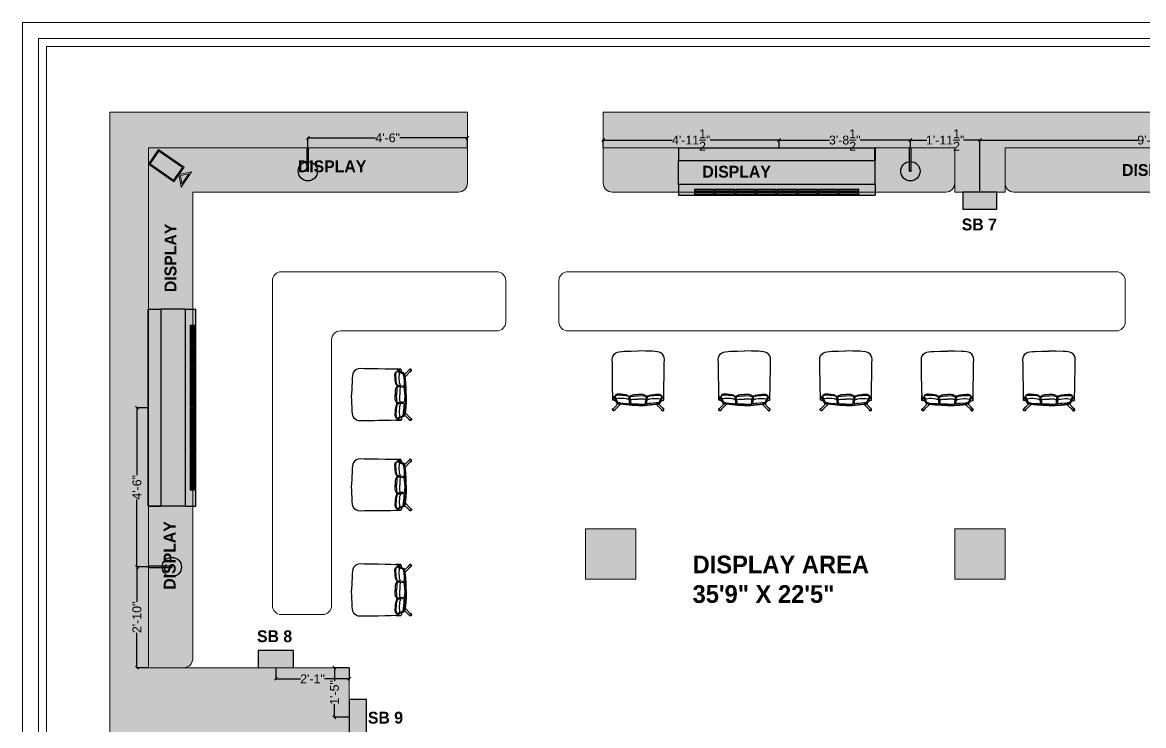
# Model space of a CAD drawing. Header units: inches. Extents: x -4677 to 18437, y -5264 to 2453.
# Drawn here: x 4429.9 to 4809.5, y 350.8 to 588.8 of the extents above; entities that cross this region are included whole.
import ezdxf

# ---------------------------------------------------------------- set-up
doc = ezdxf.new("R2010")
doc.units = ezdxf.units.IN
for name, color, linetype in [('Edges', 7, 'Continuous'), ('IEL-HATCH-002', 7, 'Continuous'), ('line_cad-block.com', 250, 'Continuous')]:
    doc.layers.add(name, color=color, linetype=linetype)
doc.layers.add('FURNI', color=140, linetype='Continuous', lineweight=18)
doc.layers.add('HATCH', color=251, linetype='Continuous', lineweight=0, transparency=0.75)
doc.styles.add('HEMI', font='stylu.ttf')
doc.styles.get("Standard").update_dxf_attribs({"font": 'arial.ttf'})
doc.dimstyles.get("Standard").update_dxf_attribs({"dimtxt": 3, "dimasz": 1, "dimexe": 0.18, "dimexo": 0.0625, "dimgap": 0.09, "dimtad": 0, "dimdec": 1, "dimzin": 0, "dimdsep": 46, "dimlunit": 4, "dimtxsty": 'Standard', "dimblk": 'OBLIQUE', "dimcen": 0.09, "dimclrd": 5, "dimclre": 5, "dimclrt": 5, "dimadec": 0, "dimazin": 0, "dimtfac": 1, "dimtdec": 1, "dimtofl": 0, "dimtmove": 0, "dimatfit": 3, "dimldrblk": 'OBLIQUE', "dimfxl": 1, "dimtolj": 1, "dimtzin": 0, "dimarcsym": 0})

# ---------------------------------------------------------------- blocks, each defined once
blk = doc.blocks.new('LEADCHAIR Executive 2014')
at = {"layer": 'line_cad-block.com', "color": 252, "true_color": 0x939598}
for points in [[(-239, 254), (-241, 256), (-243, 261), (-246, 264), (-249, 267), (-253, 268), (-257, 268), (-260, 267), (-264, 264), (-266, 261), (-267, 257), (-267, 253), (-266, 250), (-264, 246), (-260, 244), (-254, 240)], [(-186, 201), (-248, 262), (-251, 265), (-253, 265), (-256, 265), (-259, 265), (-262, 262), (-264, 260), (-265, 257), (-264, 254), (-264, 251), (-262, 249), (-241, 227), (-211, 196)], [(186, 201), (248, 262), (251, 265), (253, 265), (256, 265), (259, 265), (262, 262), (264, 260), (265, 257), (264, 254), (264, 251), (262, 249), (241, 227), (211, 196)], [(239, 254), (241, 256), (243, 261), (246, 264), (249, 267), (253, 268), (257, 268), (260, 267), (264, 264), (266, 261), (267, 257), (267, 253), (266, 250), (264, 246), (260, 244), (254, 240)], [(-256, 130), (-260, 128), (-262, 121), (-263, 116), (-265, 102), (-267, 55), (-267, -5), (-269, -78), (-270, -119), (-270, -168), (-270, -225), (-272, -265), (-270, -285), (-263, -303), (-251, -320), (-234, -334), (-217, -342), (-199, -346), (-170, -348), (-146, -350), (-73, -353), (0, -354)], [(-265, 159), (-265, 159), (-266, 159), (-266, 150), (-266, 142), (-266, 139), (-266, 104)], [(-263, 146), (-264, 146), (-264, 146), (-265, 145), (-265, 144), (-266, 131)], [(0, 214), (-64, 213), (-127, 208), (-190, 201), (-202, 199), (-211, 196), (-219, 194), (-223, 191), (-227, 184), (-247, 135), (-249, 131), (-251, 130), (-253, 131), (-255, 136), (-259, 147), (-262, 153), (-265, 159)], [(-234, 166), (-245, 164), (-252, 163), (-265, 159)], [(0, 210), (-63, 207), (-126, 203), (-190, 196), (-196, 195), (-204, 193), (-210, 192), (-216, 190), (-220, 188), (-223, 184), (-226, 176), (-245, 133), (-251, 124), (-253, 125), (-263, 146)], [(-98, 152), (-96, 152), (-93, 152), (-92, 152), (-93, 147), (-93, 143), (-94, 138), (-94, 134), (-95, 129), (-96, 124), (-96, 123), (-102, 120), (-107, 118), (-111, 116), (-128, 112), (-140, 110), (-170, 108), (-192, 107), (-204, 107), (-224, 108), (-229, 109), (-241, 113), (-244, 114), (-241, 121), (-237, 132), (-233, 142), (-232, 146), (-229, 151)], [(-96, 123), (-99, 119), (-107, 112), (-117, 105), (-131, 101), (-157, 98), (-180, 97), (-198, 95), (-214, 95), (-221, 97), (-227, 99), (-233, 101), (-237, 105), (-240, 108), (-242, 112), (-243, 113)], [(-92, 195), (-90, 194), (-89, 192), (-90, 180), (-92, 155), (-99, 151), (-106, 149), (-116, 146), (-120, 145), (-142, 142), (-168, 141), (-190, 141), (-206, 142), (-224, 145), (-230, 146), (-230, 147), (-228, 153), (-221, 173), (-219, 176), (-217, 178), (-210, 181), (-199, 184), (-193, 185), (-186, 187), (-130, 192), (-111, 193), (-92, 195)], [(-71, 153), (-76, 153), (-79, 152), (-80, 152), (-80, 149), (-81, 144), (-82, 136), (-83, 130), (-84, 124), (-67, 117), (-50, 115), (0, 113)], [(-84, 124), (-73, 110), (-68, 107), (-60, 103), (-48, 100), (-39, 99), (-34, 98), (0, 98)], [(0, 198), (-74, 197), (-74, 195), (-75, 193), (-76, 181), (-79, 156), (-78, 155), (-76, 154), (-71, 152), (-57, 148), (-44, 147), (-25, 146), (0, 146)], [(0, 214), (64, 213), (127, 208), (190, 201), (202, 199), (211, 196), (219, 194), (223, 191), (227, 184), (247, 135), (249, 131), (251, 130), (253, 131), (255, 136), (259, 147), (262, 153), (265, 159)], [(0, 210), (63, 207), (126, 203), (190, 196), (196, 195), (204, 193), (210, 192), (216, 190), (220, 188), (223, 184), (226, 176), (245, 133), (251, 124), (253, 125), (263, 146)], [(0, 198), (74, 197), (74, 195), (75, 193), (76, 181), (79, 156), (78, 155), (76, 154), (71, 152), (57, 148), (44, 147), (25, 146), (0, 146)], [(71, 153), (76, 153), (79, 152), (80, 152), (80, 149), (81, 144), (82, 136), (83, 130), (84, 124), (67, 117), (50, 115), (0, 113)], [(256, 130), (260, 128), (262, 121), (263, 116), (265, 102), (267, 55), (267, -5), (269, -78), (270, -119), (270, -168), (270, -225), (272, -265), (270, -285), (263, -303), (251, -320), (234, -334), (217, -342), (199, -346), (170, -348), (146, -350), (73, -353), (0, -354)], [(84, 124), (73, 110), (68, 107), (60, 103), (48, 100), (39, 99), (34, 98), (0, 98)], [(92, 195), (90, 194), (89, 192), (90, 180), (92, 155), (99, 151), (106, 149), (116, 146), (120, 145), (142, 142), (168, 141), (190, 141), (206, 142), (224, 145), (230, 146), (230, 147), (228, 153), (221, 173), (219, 176), (217, 178), (210, 181), (199, 184), (193, 185), (186, 187), (130, 192), (111, 193), (92, 195)], [(98, 152), (96, 152), (93, 152), (92, 152), (93, 147), (93, 143), (94, 138), (94, 134), (95, 129), (96, 124), (96, 123), (102, 120), (107, 118), (111, 116), (128, 112), (140, 110), (170, 108), (192, 107), (204, 107), (224, 108), (229, 109), (241, 113), (244, 114), (241, 121), (237, 132), (233, 142), (232, 146), (229, 151)], [(96, 123), (99, 119), (107, 112), (117, 105), (131, 101), (157, 98), (180, 97), (198, 95), (214, 95), (221, 97), (227, 99), (233, 101), (237, 105), (240, 108), (242, 112), (243, 113)], [(234, 166), (245, 164), (252, 163), (265, 159)], [(263, 146), (264, 146), (264, 146), (265, 145), (265, 144), (266, 131)], [(265, 159), (265, 159), (266, 159), (266, 150), (266, 142), (266, 139), (266, 104)], [(-102, 115), (-89, 115)], [(-89, 115), (-86, 115), (-81, 114), (-73, 111)], [(89, 115), (86, 115), (81, 114), (73, 111)], [(102, 115), (89, 115)]]:
    blk.add_lwpolyline(points, dxfattribs=at)
blk = doc.blocks.new('WR')
at = {"layer": 'IEL-HATCH-002', "true_color": 0x58ba48, "transparency": 33554687}
h = blk.add_hatch(color=85, dxfattribs=at)
h.dxf.hatch_style = 1
h.paths.add_polyline_path([(6272.58, 1161.27), (6284.59, 1161.27), (6284.59, 1167.12), (6272.58, 1167.12)])
blk.add_lwpolyline([(6272.58, 1167.11), (6272.58, 1161.27), (6284.59, 1161.29), (6284.59, 1167.13)], close=True)
blk = doc.blocks.new('DRYG')
at = {"layer": 'Edges', "color": 18, "true_color": 0x000000}
for p, q in [((8077.83, 1479.53), (8077.83, 1479.56)), ((8077.83, 1479.56), (8078.02, 1479.56)), ((8077.83, 1479.53), (8077.83, 1421.72)), ((8077.83, 1479.53), (8078.02, 1479.53)), ((8078.02, 1479.56), (8078.02, 1479.53)), ((8078.02, 1479.56), (8081.6, 1479.56)), ((8078.02, 1479.53), (8081.6, 1479.53)), ((8088.69, 1479.56), (8081.6, 1479.56)), ((8081.6, 1479.56), (8081.6, 1479.53)), ((8081.6, 1479.53), (8081.6, 1421.72)), ((8088.69, 1479.56), (8091.83, 1479.56)), ((8088.69, 1421.69), (8088.69, 1479.56)), ((8091.83, 1479.56), (8091.83, 1421.69)), ((8090.14, 1474.81), (8090.51, 1474.81)), ((8090.14, 1469.03), (8090.14, 1474.81)), ((8090.51, 1474.81), (8090.51, 1469.03)), ((8090.66, 1474.81), (8091.04, 1474.81)), ((8090.66, 1469.03), (8090.66, 1474.81)), ((8091.04, 1474.81), (8091.04, 1469.03)), ((8091.19, 1474.81), (8091.57, 1474.81)), ((8091.19, 1469.03), (8091.19, 1474.81)), ((8091.57, 1474.81), (8091.57, 1469.03)), ((8090.51, 1469.03), (8090.14, 1469.03)), ((8090.14, 1468.72), (8090.51, 1468.72)), ((8090.14, 1462.95), (8090.14, 1468.72)), ((8090.51, 1468.72), (8090.51, 1462.95)), ((8091.04, 1469.03), (8090.66, 1469.03)), ((8090.66, 1468.72), (8091.04, 1468.72)), ((8090.66, 1462.95), (8090.66, 1468.72)), ((8091.04, 1468.72), (8091.04, 1462.95)), ((8091.57, 1469.03), (8091.19, 1469.03)), ((8091.19, 1468.72), (8091.57, 1468.72)), ((8091.19, 1462.95), (8091.19, 1468.72)), ((8091.57, 1468.72), (8091.57, 1462.95)), ((8090.51, 1462.95), (8090.14, 1462.95)), ((8090.14, 1462.64), (8090.51, 1462.64)), ((8090.14, 1456.86), (8090.14, 1462.64)), ((8090.51, 1462.64), (8090.51, 1456.86)), ((8091.04, 1462.95), (8090.66, 1462.95)), ((8090.66, 1462.64), (8091.04, 1462.64)), ((8090.66, 1456.86), (8090.66, 1462.64)), ((8091.04, 1462.64), (8091.04, 1456.86)), ((8091.57, 1462.95), (8091.19, 1462.95)), ((8091.19, 1462.64), (8091.57, 1462.64)), ((8091.19, 1456.86), (8091.19, 1462.64)), ((8091.57, 1462.64), (8091.57, 1456.86)), ((8090.51, 1456.86), (8090.14, 1456.86)), ((8090.14, 1456.55), (8090.51, 1456.55)), ((8090.14, 1450.78), (8090.14, 1456.55)), ((8090.51, 1456.55), (8090.51, 1450.78)), ((8091.04, 1456.86), (8090.66, 1456.86)), ((8090.66, 1456.55), (8091.04, 1456.55)), ((8090.66, 1450.78), (8090.66, 1456.55)), ((8091.04, 1456.55), (8091.04, 1450.78)), ((8091.57, 1456.86), (8091.19, 1456.86)), ((8091.19, 1456.55), (8091.57, 1456.55)), ((8091.19, 1450.78), (8091.19, 1456.55)), ((8091.57, 1456.55), (8091.57, 1450.78)), ((8090.51, 1450.78), (8090.14, 1450.78)), ((8090.14, 1450.47), (8090.51, 1450.47)), ((8090.14, 1444.69), (8090.14, 1450.47)), ((8090.51, 1450.47), (8090.51, 1444.69)), ((8091.04, 1450.78), (8090.66, 1450.78)), ((8090.66, 1450.47), (8091.04, 1450.47)), ((8090.66, 1444.69), (8090.66, 1450.47)), ((8091.04, 1450.47), (8091.04, 1444.69)), ((8091.57, 1450.78), (8091.19, 1450.78)), ((8091.19, 1450.47), (8091.57, 1450.47)), ((8091.19, 1444.69), (8091.19, 1450.47)), ((8091.57, 1450.47), (8091.57, 1444.69)), ((8090.51, 1444.69), (8090.14, 1444.69)), ((8090.14, 1444.38), (8090.51, 1444.38)), ((8090.14, 1438.61), (8090.14, 1444.38)), ((8090.51, 1444.38), (8090.51, 1438.61)), ((8091.04, 1444.69), (8090.66, 1444.69)), ((8090.66, 1444.38), (8091.04, 1444.38)), ((8090.66, 1438.61), (8090.66, 1444.38)), ((8091.04, 1444.38), (8091.04, 1438.61)), ((8091.57, 1444.69), (8091.19, 1444.69)), ((8091.19, 1444.38), (8091.57, 1444.38)), ((8091.19, 1438.61), (8091.19, 1444.38)), ((8091.57, 1444.38), (8091.57, 1438.61)), ((8090.51, 1438.61), (8090.14, 1438.61)), ((8090.14, 1438.3), (8090.51, 1438.3)), ((8090.14, 1432.53), (8090.14, 1438.3)), ((8090.51, 1438.3), (8090.51, 1432.53)), ((8091.04, 1438.61), (8090.66, 1438.61)), ((8090.66, 1438.3), (8091.04, 1438.3)), ((8090.66, 1432.53), (8090.66, 1438.3)), ((8091.04, 1438.3), (8091.04, 1432.53)), ((8091.57, 1438.61), (8091.19, 1438.61)), ((8091.19, 1438.3), (8091.57, 1438.3)), ((8091.19, 1432.53), (8091.19, 1438.3)), ((8091.57, 1438.3), (8091.57, 1432.53)), ((8090.51, 1432.53), (8090.14, 1432.53)), ((8090.14, 1432.21), (8090.51, 1432.21)), ((8090.14, 1426.44), (8090.14, 1432.21)), ((8090.51, 1432.21), (8090.51, 1426.44)), ((8091.04, 1432.53), (8090.66, 1432.53)), ((8090.66, 1432.21), (8091.04, 1432.21)), ((8090.66, 1426.44), (8090.66, 1432.21)), ((8091.04, 1432.21), (8091.04, 1426.44)), ((8091.57, 1432.53), (8091.19, 1432.53)), ((8091.19, 1432.21), (8091.57, 1432.21)), ((8091.19, 1426.44), (8091.19, 1432.21)), ((8091.57, 1432.21), (8091.57, 1426.44)), ((8090.51, 1426.44), (8090.14, 1426.44)), ((8091.04, 1426.44), (8090.66, 1426.44)), ((8091.57, 1426.44), (8091.19, 1426.44)), ((8077.83, 1421.69), (8077.83, 1421.72)), ((8077.83, 1421.72), (8078.02, 1421.72)), ((8078.02, 1421.69), (8077.83, 1421.69)), ((8078.02, 1421.72), (8078.02, 1421.69)), ((8081.6, 1421.72), (8078.02, 1421.72)), ((8078.02, 1421.69), (8081.6, 1421.69)), ((8081.6, 1421.72), (8081.6, 1421.69)), ((8088.69, 1421.69), (8081.6, 1421.69)), ((8088.69, 1421.69), (8091.83, 1421.69))]:
    blk.add_line(p, q, dxfattribs=at)
at = {"layer": 'FURNI', "color": 18, "true_color": 0x000000}
blk.add_line((8077.83, 1421.69), (8091.83, 1421.69), dxfattribs=at)
blk = doc.blocks.new('E4RG')
at = {"layer": 'IEL-HATCH-002', "transparency": 33554687}
h = blk.add_hatch(color=256, dxfattribs=at)
h.dxf.hatch_style = 1
h.set_gradient(color1=(255, 255, 255), color2=(147, 149, 152), name='CYLINDER')
h.paths.add_polyline_path([(4585.01, 653.22), (4585, 653.22), (4554.41, 653.22), (4554.41, 649.47), (4585.01, 649.47)])
h.paths.add_polyline_path([(4585, 655.12), (4585, 655.21), (4554.42, 655.21), (4554.42, 655.12), (4554.42, 653.22), (4585, 653.22)])
h.paths.add_polyline_path([(4585.01, 649.47), (4554.41, 649.47), (4554.41, 647.81), (4585.01, 647.81)])
h.paths.add_polyline_path([(4556.92, 648.71), (4559.97, 648.71), (4559.97, 648.51), (4556.92, 648.51)], flags=16)
h.paths.add_polyline_path([(4556.92, 648.43), (4559.97, 648.43), (4559.97, 648.23), (4556.92, 648.23)], flags=16)
h.paths.add_polyline_path([(4556.92, 648.15), (4559.97, 648.15), (4559.97, 647.95), (4556.92, 647.95)], flags=16)
h.paths.add_polyline_path([(4560.14, 648.71), (4563.19, 648.71), (4563.19, 648.51), (4560.14, 648.51)], flags=16)
h.paths.add_polyline_path([(4560.14, 648.43), (4563.19, 648.43), (4563.19, 648.23), (4560.14, 648.23)], flags=16)
h.paths.add_polyline_path([(4560.14, 648.15), (4563.19, 648.15), (4563.19, 647.95), (4560.14, 647.95)], flags=16)
h.paths.add_polyline_path([(4563.36, 648.71), (4566.41, 648.71), (4566.41, 648.51), (4563.36, 648.51)], flags=16)
h.paths.add_polyline_path([(4563.36, 648.43), (4566.41, 648.43), (4566.41, 648.23), (4563.36, 648.23)], flags=16)
h.paths.add_polyline_path([(4563.36, 648.15), (4566.41, 648.15), (4566.41, 647.95), (4563.36, 647.95)], flags=16)
h.paths.add_polyline_path([(4566.57, 648.71), (4569.63, 648.71), (4569.63, 648.51), (4566.57, 648.51)], flags=16)
h.paths.add_polyline_path([(4566.57, 648.43), (4569.63, 648.43), (4569.63, 648.23), (4566.57, 648.23)], flags=16)
h.paths.add_polyline_path([(4566.57, 648.15), (4569.63, 648.15), (4569.63, 647.95), (4566.57, 647.95)], flags=16)
h.paths.add_polyline_path([(4569.79, 648.71), (4572.85, 648.71), (4572.85, 648.51), (4569.79, 648.51)], flags=16)
h.paths.add_polyline_path([(4569.79, 648.43), (4572.85, 648.43), (4572.85, 648.23), (4569.79, 648.23)], flags=16)
h.paths.add_polyline_path([(4569.79, 648.15), (4572.85, 648.15), (4572.85, 647.95), (4569.79, 647.95)], flags=16)
h.paths.add_polyline_path([(4573.01, 648.71), (4576.06, 648.71), (4576.06, 648.51), (4573.01, 648.51)], flags=16)
h.paths.add_polyline_path([(4573.01, 648.43), (4576.06, 648.43), (4576.06, 648.23), (4573.01, 648.23)], flags=16)
h.paths.add_polyline_path([(4573.01, 648.15), (4576.06, 648.15), (4576.06, 647.95), (4573.01, 647.95)], flags=16)
h.paths.add_polyline_path([(4576.23, 648.71), (4579.28, 648.71), (4579.28, 648.51), (4576.23, 648.51)], flags=16)
h.paths.add_polyline_path([(4576.23, 648.43), (4579.28, 648.43), (4579.28, 648.23), (4576.23, 648.23)], flags=16)
h.paths.add_polyline_path([(4576.23, 648.15), (4579.28, 648.15), (4579.28, 647.95), (4576.23, 647.95)], flags=16)
h.paths.add_polyline_path([(4579.45, 648.71), (4582.5, 648.71), (4582.5, 648.51), (4579.45, 648.51)], flags=16)
h.paths.add_polyline_path([(4579.45, 648.43), (4582.5, 648.43), (4582.5, 648.23), (4579.45, 648.23)], flags=16)
h.paths.add_polyline_path([(4579.45, 648.15), (4582.5, 648.15), (4582.5, 647.95), (4579.45, 647.95)], flags=16)
at = {"layer": 'FURNI', "color": 18, "true_color": 0x000000, "xscale": -0.5288462308038518, "yscale": 0.5288462308038518, "zscale": 0.5288462308038518, "rotation": 90}
blk.add_blockref('DRYG', (5336.87, 4927.15), dxfattribs=at)
blk = doc.blocks.new('rst')
at = {"layer": 'HATCH', "true_color": 0xed1f24, "transparency": 33554687}
h = blk.add_hatch(color=240, dxfattribs=at)
h.dxf.hatch_style = 1
h.paths.add_polyline_path([(9145.23, 1295.53), (9130.09, 1295.53), (9137.67, 1288.17)])
h.paths.add_polyline_path([(9142.77, 1294.53), (9137.67, 1289.56), (9132.56, 1294.53)], flags=16)
h.paths.add_polyline_path([(9145.06, 1288.17), (9130.29, 1288.17), (9130.29, 1262.62), (9145.06, 1262.62)])
h.paths.add_polyline_path([(9144.06, 1287.17), (9144.06, 1263.62), (9131.29, 1263.62), (9131.29, 1287.17)], flags=16)
at = {"layer": 'FURNI', "color": 18, "true_color": 0x000000}
for points in [[(9145.23, 1295.53), (9130.09, 1295.53), (9137.67, 1288.17)], [(9130.29, 1288.17), (9145.06, 1288.17), (9145.06, 1262.62), (9130.29, 1262.62)], [(9131.29, 1287.17), (9144.06, 1287.17), (9144.06, 1263.62), (9131.29, 1263.62)], [(9142.77, 1294.53), (9132.56, 1294.53), (9137.67, 1289.56)]]:
    blk.add_lwpolyline(points, close=True, dxfattribs=at)
blk = doc.blocks.new('HT')
at = {"layer": 'IEL-HATCH-002', "true_color": 0xf7f281, "transparency": 33554687}
h = blk.add_hatch(color=51, dxfattribs=at)
h.dxf.hatch_style = 1
h.paths.add_polyline_path([(4618.55, 566.68, 0.962396), (4625.07, 566.43), (4621.82, 566.43), (4621.82, 566.93), (4625.07, 566.93, 0.962396)])
for p, q in [((4621.82, 566.93), (4629.77, 566.93)), ((4621.82, 566.93), (4621.82, 566.43)), ((4621.82, 566.43), (4629.77, 566.43)), ((4629.77, 566.93), (4629.77, 566.43))]:
    blk.add_line(p, q)
blk.add_circle((4621.82, 566.68), 3.27)
blk = doc.blocks.new('_Oblique')
at = {"color": 0, "linetype": 'ByBlock', "lineweight": -2}
blk.add_line((-0.5, -0.5), (0.5, 0.5), dxfattribs=at)
blk = doc.blocks.new('*D120')
at = {"color": 5, "lineweight": -2, "transparency": 16777216}
for p, q in [((4730.53, 546.41), (4730.53, 549.13)), ((4730.53, 548.95), (4736.11, 548.95)), ((4754.08, 548.95), (4748.5, 548.95)), ((4754.08, 531.42), (4754.08, 549.13))]:
    blk.add_line(p, q, dxfattribs=at)
at = {"layer": 'Defpoints', "color": 0, "transparency": 16777216}
for p in [(4730.53, 548.95), (4730.53, 546.35), (4754.08, 531.35)]:
    blk.add_point(p, dxfattribs=at)
at = {"color": 5, "lineweight": -2, "transparency": 16777216, "rotation": 180}
blk.add_blockref('_Oblique', (4730.53, 548.95), dxfattribs=at)
at = {"color": 5, "lineweight": -2, "transparency": 16777216}
blk.add_blockref('_Oblique', (4754.08, 548.95), dxfattribs=at)
at = {"color": 5, "lineweight": 5, "transparency": 16777216, "insert": (4742.31, 548.95), "char_height": 3, "attachment_point": 5}
blk.add_mtext('\\A1;1\'-11{\\H1x;\\S1/2;}"', dxfattribs=at)
blk = doc.blocks.new('*D121')
at = {"color": 5, "lineweight": -2, "transparency": 16777216}
for p, q in [((4626.58, 546.42), (4626.58, 549.13)), ((4626.58, 548.95), (4649.93, 548.95)), ((4686.08, 548.95), (4662.73, 548.95)), ((4686.08, 546.42), (4686.08, 549.13))]:
    blk.add_line(p, q, dxfattribs=at)
at = {"layer": 'Defpoints', "color": 0, "transparency": 16777216}
for p in [(4626.58, 548.95), (4626.58, 546.35), (4686.08, 546.35)]:
    blk.add_point(p, dxfattribs=at)
at = {"color": 5, "lineweight": -2, "transparency": 16777216, "rotation": 180}
blk.add_blockref('_Oblique', (4626.58, 548.95), dxfattribs=at)
at = {"color": 5, "lineweight": -2, "transparency": 16777216}
blk.add_blockref('_Oblique', (4686.08, 548.95), dxfattribs=at)
at = {"color": 5, "lineweight": 5, "transparency": 16777216, "insert": (4656.33, 548.95), "char_height": 3, "attachment_point": 5}
blk.add_mtext('\\A1;4\'-11{\\H1x;\\S1/2;}"', dxfattribs=at)
blk = doc.blocks.new('*D122')
at = {"color": 5, "lineweight": -2, "transparency": 16777216}
for p, q in [((4526.58, 546.42), (4526.58, 549.87)), ((4526.58, 549.69), (4549.44, 549.69)), ((4580.58, 549.69), (4557.72, 549.69)), ((4580.58, 546.42), (4580.58, 549.87))]:
    blk.add_line(p, q, dxfattribs=at)
at = {"layer": 'Defpoints', "color": 0, "transparency": 16777216}
for p in [(4526.58, 549.69), (4526.58, 546.35), (4580.58, 546.35)]:
    blk.add_point(p, dxfattribs=at)
at = {"color": 5, "lineweight": -2, "transparency": 16777216, "rotation": 180}
blk.add_blockref('_Oblique', (4526.58, 549.69), dxfattribs=at)
at = {"color": 5, "lineweight": -2, "transparency": 16777216}
blk.add_blockref('_Oblique', (4580.58, 549.69), dxfattribs=at)
at = {"color": 5, "lineweight": 5, "transparency": 16777216, "insert": (4553.58, 549.69), "char_height": 3, "attachment_point": 5}
blk.add_mtext('\\A1;4\'-6"', dxfattribs=at)
blk = doc.blocks.new('*D123')
at = {"color": 5, "lineweight": -2, "transparency": 16777216}
for p, q in [((4472.52, 404.44), (4468.53, 404.44)), ((4468.71, 404.44), (4468.71, 392.66)), ((4468.71, 370.35), (4468.71, 382.13)), ((4472.52, 370.35), (4468.53, 370.35))]:
    blk.add_line(p, q, dxfattribs=at)
at = {"layer": 'Defpoints', "color": 0, "transparency": 16777216}
for p in [(4468.71, 404.44), (4472.58, 404.44), (4472.58, 370.35)]:
    blk.add_point(p, dxfattribs=at)
at = {"color": 5, "lineweight": -2, "transparency": 16777216}
for p, rotation in [((4468.71, 404.44), 90), ((4468.71, 370.35), 270)]:
    blk.add_blockref('_Oblique', p, dxfattribs=dict(at, rotation=rotation))
at = {"color": 5, "lineweight": 5, "transparency": 16777216, "insert": (4468.71, 387.4), "char_height": 3, "attachment_point": 5, "rotation": 90}
blk.add_mtext('\\A1;2\'-10"', dxfattribs=at)
blk = doc.blocks.new('*D124')
at = {"color": 5, "lineweight": -2, "transparency": 16777216}
for p, q in [((4472.52, 458.35), (4468.53, 458.35)), ((4468.71, 458.35), (4468.71, 435.53)), ((4468.71, 404.44), (4468.71, 427.26)), ((4472.52, 404.44), (4468.53, 404.44))]:
    blk.add_line(p, q, dxfattribs=at)
at = {"layer": 'Defpoints', "color": 0, "transparency": 16777216}
for p in [(4468.71, 458.35), (4472.58, 458.35), (4472.58, 404.44)]:
    blk.add_point(p, dxfattribs=at)
at = {"color": 5, "lineweight": -2, "transparency": 16777216}
for p, rotation in [((4468.71, 458.35), 90), ((4468.71, 404.44), 270)]:
    blk.add_blockref('_Oblique', p, dxfattribs=dict(at, rotation=rotation))
at = {"color": 5, "lineweight": 5, "transparency": 16777216, "insert": (4468.71, 431.4), "char_height": 3, "attachment_point": 5, "rotation": 90}
blk.add_mtext('\\A1;4\'-6"', dxfattribs=at)
blk = doc.blocks.new('*D125')
at = {"color": 5, "lineweight": -2, "transparency": 16777216}
for p, q in [((4515.73, 370.29), (4515.73, 366.43)), ((4540.58, 370.29), (4540.58, 366.43)), ((4515.73, 366.61), (4524.05, 366.61)), ((4540.58, 366.61), (4532.26, 366.61))]:
    blk.add_line(p, q, dxfattribs=at)
at = {"layer": 'Defpoints', "color": 0, "transparency": 16777216}
for p in [(4515.73, 370.35), (4540.58, 370.35), (4540.58, 366.61)]:
    blk.add_point(p, dxfattribs=at)
at = {"color": 5, "lineweight": -2, "transparency": 16777216, "rotation": 180}
blk.add_blockref('_Oblique', (4515.73, 366.61), dxfattribs=at)
at = {"color": 5, "lineweight": -2, "transparency": 16777216}
blk.add_blockref('_Oblique', (4540.58, 366.61), dxfattribs=at)
at = {"color": 5, "lineweight": 5, "transparency": 16777216, "insert": (4528.15, 366.61), "char_height": 3, "attachment_point": 5}
blk.add_mtext('\\A1;2\'-1"', dxfattribs=at)
blk = doc.blocks.new('*D126')
at = {"color": 5, "lineweight": -2, "transparency": 16777216}
for p, q in [((4540.52, 370.35), (4535.4, 370.35)), ((4535.58, 370.35), (4535.58, 365.91)), ((4535.58, 353.59), (4535.58, 358.03)), ((4540.52, 353.59), (4535.4, 353.59))]:
    blk.add_line(p, q, dxfattribs=at)
at = {"layer": 'Defpoints', "color": 0, "transparency": 16777216}
for p in [(4535.58, 370.35), (4540.58, 370.35), (4540.58, 353.59)]:
    blk.add_point(p, dxfattribs=at)
at = {"color": 5, "lineweight": -2, "transparency": 16777216}
for p, rotation in [((4535.58, 370.35), 90), ((4535.58, 353.59), 270)]:
    blk.add_blockref('_Oblique', p, dxfattribs=dict(at, rotation=rotation))
at = {"color": 5, "lineweight": 5, "transparency": 16777216, "insert": (4535.58, 361.97), "char_height": 3, "attachment_point": 5, "rotation": 90}
blk.add_mtext('\\A1;1\'-5"', dxfattribs=at)
blk = doc.blocks.new('*D187')
at = {"color": 5, "lineweight": -2, "transparency": 16777216}
for p, q in [((4686.08, 546.42), (4686.08, 549.13)), ((4686.08, 548.95), (4703.14, 548.95)), ((4730.53, 548.95), (4713.48, 548.95)), ((4730.53, 546.41), (4730.53, 549.13))]:
    blk.add_line(p, q, dxfattribs=at)
at = {"layer": 'Defpoints', "color": 0, "transparency": 16777216}
for p in [(4730.53, 548.95), (4686.08, 546.35), (4730.53, 546.35)]:
    blk.add_point(p, dxfattribs=at)
at = {"color": 5, "lineweight": -2, "transparency": 16777216, "rotation": 180}
blk.add_blockref('_Oblique', (4686.08, 548.95), dxfattribs=at)
at = {"color": 5, "lineweight": -2, "transparency": 16777216}
blk.add_blockref('_Oblique', (4730.53, 548.95), dxfattribs=at)
at = {"color": 5, "lineweight": 5, "transparency": 16777216, "insert": (4708.31, 548.95), "char_height": 3, "attachment_point": 5}
blk.add_mtext('\\A1;3\'-8{\\H1x;\\S1/2;}"', dxfattribs=at)
blk = doc.blocks.new('*D188')
at = {"color": 5, "lineweight": -2, "transparency": 16777216}
for p, q in [((4754.08, 531.42), (4754.08, 549.13)), ((4754.08, 548.95), (4807.5, 548.95)), ((4873.6, 548.95), (4820.18, 548.95)), ((4873.6, 548.89), (4873.6, 548.77))]:
    blk.add_line(p, q, dxfattribs=at)
at = {"layer": 'Defpoints', "color": 0, "transparency": 16777216}
for p in [(4873.6, 548.95), (4873.6, 548.95), (4754.08, 531.35)]:
    blk.add_point(p, dxfattribs=at)
at = {"color": 5, "lineweight": -2, "transparency": 16777216, "rotation": 180}
blk.add_blockref('_Oblique', (4754.08, 548.95), dxfattribs=at)
at = {"color": 5, "lineweight": -2, "transparency": 16777216}
blk.add_blockref('_Oblique', (4873.6, 548.95), dxfattribs=at)
at = {"color": 5, "lineweight": 5, "transparency": 16777216, "insert": (4813.84, 548.95), "char_height": 3, "attachment_point": 5}
blk.add_mtext('\\A1;9\'-11{\\H1x;\\S1/2;}"', dxfattribs=at)
blk = doc.blocks.new('WGGG')
at = {"layer": 'IEL-HATCH-002', "transparency": 33554687}
h = blk.add_hatch(color=5, dxfattribs=at)
h.dxf.hatch_style = 1
h.paths.add_polyline_path([(4623.51, 516.19), (4635.02, 516.19), (4635.02, 522.02), (4623.51, 522.02)])
blk.add_lwpolyline([(4623.51, 522.02), (4623.51, 516.19), (4635.02, 516.19), (4635.02, 522.02)], close=True)

msp = doc.modelspace()

# ---------------------------------------------------------------- hatches: boundary and pattern name
at = {"layer": 'IEL-HATCH-002', "lineweight": 5, "true_color": 0x939598, "transparency": 33554687}
h = msp.add_hatch(color=252, dxfattribs=at)
h.dxf.hatch_style = 1
h.paths.add_polyline_path([(4635.58, 192.35), (4635.58, 210.35), (4620.58, 210.35), (4620.58, 76.35), (4608.58, 76.35), (4471.58, 76.35), (4471.58, 261.35), (4483.58, 261.35), (4538.58, 261.35), (4538.58, 278.35), (4472.58, 278.35), (4472.58, 348.35), (4529.58, 348.35), (4540.58, 348.35), (4540.58, 370.35), (4472.58, 370.35), (4472.58, 546.35), (4580.58, 546.35), (4580.58, 558.35), (4459.58, 558.35), (4459.58, 64.35), (4635.58, 64.35), (4635.58, 67.35)])
h.paths.add_polyline_path([(5053.58, 558.35), (4626.58, 558.35), (4626.58, 546.35), (4745.58, 546.35), (4745.58, 534.35), (4745.58, 531.35), (4762.58, 531.35), (4762.58, 546.35), (5041.58, 546.35), (5041.58, 426.35), (5029.58, 426.35), (5005.58, 426.35), (5005.58, 409.35), (5039.58, 409.35), (5039.58, 291.35), (4920.58, 291.35), (4920.58, 409.35), (4955.58, 409.35), (4955.58, 426.35), (4901.58, 426.35), (4901.58, 287.35), (4894.58, 287.35), (4894.58, 268.35), (5064.58, 268.35), (5064.58, 85.35), (4911.58, 85.35), (4911.58, 97.35), (4911.58, 100.35), (4894.58, 100.35), (4894.58, 85.35), (4870.58, 85.35), (4812.58, 85.35), (4812.58, 66.35), (5076.58, 66.35), (5076.58, 280.35), (5053.58, 280.35)])
h.paths.add_polyline_path([(4786.58, 277.35), (4762.58, 277.35), (4762.58, 292.35), (4745.58, 292.35), (4745.58, 277.35), (4711.58, 277.35), (4595.58, 277.35), (4595.58, 260.35), (4620.58, 260.35), (4620.58, 255.35), (4635.58, 255.35), (4635.58, 260.35), (4711.58, 260.35), (4786.58, 260.35)])
h.paths.add_polyline_path([(4726.58, 195.35), (4635.58, 195.35), (4635.58, 192.35), (4726.58, 192.35)], flags=17)
h.paths.add_polyline_path([(4726.58, 260.35), (4723.58, 260.35), (4723.58, 195.35), (4726.58, 195.35)], flags=17)
at = {"layer": 'IEL-HATCH-002', "lineweight": 5, "true_color": 0xc6a88b, "transparency": 33554687}
h = msp.add_hatch(color=43, dxfattribs=at)
h.dxf.hatch_style = 1
h.paths.add_polyline_path([(5064.58, 268.35), (4894.58, 268.35), (4894.58, 256.35, 0.414214), (4897.58, 253.35), (5049.58, 253.35), (5049.58, 100.35), (4914.58, 100.35, 0.414214), (4911.58, 97.35), (4911.58, 85.35), (5064.58, 85.35)])
h.paths.add_polyline_path([(4697.58, 189.35, 0.414214), (4694.58, 192.35), (4682.58, 192.35), (4682.58, 176.35), (4682.58, 85.35), (4694.58, 85.35, 0.414214), (4697.58, 88.35)])
h.paths.add_polyline_path([(4901.58, 426.35), (4889.58, 426.35, 0.414214), (4886.58, 423.35), (4886.58, 290.35, 0.414214), (4889.58, 287.35), (4901.58, 287.35)])
h.paths.add_polyline_path([(5041.58, 546.35), (4762.58, 546.35), (4762.58, 534.35, 0.414214), (4765.58, 531.35), (5026.58, 531.35), (5026.58, 429.35, 0.414214), (5029.58, 426.35), (5041.58, 426.35)])
h.paths.add_polyline_path([(4745.58, 546.35), (4626.58, 546.35), (4626.58, 534.35, 0.414214), (4629.58, 531.35), (4742.58, 531.35, 0.414214), (4745.58, 534.35)])
h.paths.add_polyline_path([(4580.58, 546.35), (4472.58, 546.35), (4472.58, 531.35), (4472.58, 370.35), (4484.58, 370.35, 0.414214), (4487.58, 373.35), (4487.58, 531.35), (4577.58, 531.35, 0.414214), (4580.58, 534.35)])
h.paths.add_polyline_path([(4486.58, 258.35, 0.414214), (4483.58, 261.35), (4471.58, 261.35), (4471.58, 76.35), (4483.58, 76.35, 0.414214), (4486.58, 79.35)])
h.paths.add_polyline_path([(4620.58, 210.35), (4608.58, 210.35, 0.414214), (4605.58, 207.35), (4605.58, 79.35, 0.414214), (4608.58, 76.35), (4620.58, 76.35)])
h.paths.add_polyline_path([(4745.58, 292.35), (4598.58, 292.35, 0.414214), (4595.58, 289.35), (4595.58, 277.35), (4711.58, 277.35), (4745.58, 277.35)])
h.paths.add_polyline_path([(4786.58, 289.35, 0.414214), (4783.58, 292.35), (4762.58, 292.35), (4762.58, 277.35), (4786.58, 277.35)])
at = {"layer": 'IEL-HATCH-002', "lineweight": 5, "true_color": 0x636466, "transparency": 33554687}
h = msp.add_hatch(color=251, dxfattribs=at)
h.dxf.hatch_style = 1
h.paths.add_polyline_path([(4637.58, 417.35), (4620.58, 417.35), (4620.58, 400.35), (4637.58, 400.35)])
h.paths.add_polyline_path([(4762.58, 417.35), (4745.58, 417.35), (4745.58, 400.35), (4762.58, 400.35)])

# ---------------------------------------------------------------- linework, layer by layer
at = {"lineweight": 5}
for p, q in [((4580.58, 558.35), (4459.58, 558.35)), ((4459.58, 558.35), (4459.58, 64.35)), ((4580.58, 558.35), (4580.58, 546.35)), ((5053.58, 558.35), (4626.58, 558.35)), ((4626.58, 558.35), (4626.58, 546.35)), ((4580.58, 546.35), (4472.58, 546.35)), ((4472.58, 546.35), (4472.58, 370.35)), ((4472.58, 546.35), (4472.58, 531.35)), ((4580.58, 546.35), (4580.58, 534.35)), ((4745.58, 546.35), (4626.58, 546.35)), ((4626.58, 546.35), (4626.58, 534.35)), ((4745.58, 531.35), (4745.58, 546.35)), ((4745.58, 546.35), (4745.58, 534.35)), ((5041.58, 546.35), (4762.58, 546.35)), ((4762.58, 546.35), (4762.58, 531.35)), ((4762.58, 546.35), (4762.58, 534.35)), ((4577.58, 531.35), (4487.58, 531.35)), ((4487.58, 531.35), (4487.58, 373.35)), ((4742.58, 531.35), (4629.58, 531.35)), ((4762.58, 531.35), (4745.58, 531.35)), ((4762.58, 531.35), (4745.58, 531.35)), ((5026.58, 531.35), (4765.58, 531.35)), ((4637.58, 417.35), (4620.58, 417.35)), ((4620.58, 417.35), (4620.58, 400.35)), ((4637.58, 400.35), (4637.58, 417.35)), ((4620.58, 400.35), (4637.58, 400.35)), ((4472.58, 370.35), (4540.58, 370.35)), ((4472.58, 370.35), (4484.58, 370.35)), ((4540.58, 370.35), (4540.58, 348.35))]:
    msp.add_line(p, q, dxfattribs=at)
for points in [[(4534.58, 391.35), (4534.58, 481.35, -0.414214), (4537.58, 484.35), (4590.55, 484.35, 0.414214), (4593.55, 487.35), (4593.55, 501.35, 0.414214), (4590.55, 504.35), (4517.58, 504.35, 0.414214), (4514.58, 501.35), (4514.58, 391.35, 0.414214), (4517.58, 388.35), (4531.58, 388.35, 0.414214)], [(4614.55, 484.35), (4800.27, 484.35, 0.414214), (4803.27, 487.35), (4803.27, 501.35, 0.414214), (4800.27, 504.35), (4614.55, 504.35, 0.414214), (4611.55, 501.35), (4611.55, 487.35, 0.414214)]]:
    msp.add_lwpolyline(points, format="xyb", close=True, dxfattribs=at)
msp.add_lwpolyline([(4745.58, 400.35), (4745.58, 417.35), (4762.58, 417.35), (4762.58, 400.35)], close=True, dxfattribs=at)
for centre, start, end in [((4577.58, 534.35), 270, 0), ((4629.58, 534.35), 180, 270), ((4742.58, 534.35), 270, 0), ((4765.58, 534.35), 180, 270), ((4484.58, 373.35), 270, 0)]:
    msp.add_arc(centre, 3, start, end, dxfattribs=at)
at = {"layer": 'FURNI', "color": 18, "lineweight": 5, "true_color": 0x000000}
for points in [[(4429.95, -67.12), (4429.95, 588.77), (5347.8, 588.77), (5347.8, -67.12)], [(4435.41, -61.66), (4435.41, 583.31), (5342.34, 583.31), (5342.34, -61.66)], [(4438.14, -58.93), (4438.14, 580.57), (5339.61, 580.57), (5339.61, -58.93)]]:
    msp.add_lwpolyline(points, close=True, dxfattribs=at)

# ---------------------------------------------------------------- block references
at = {"lineweight": 5}
for name, p, rotation in [('HT', (5093.25, -4083.42), 90), ('HT', (5297.21, -4083.42), 90), ('WGGG', (9383.35, 1047.54), 180), ('HT', (9102.35, 971.11), 180), ('WR', (10794.32, 1537.47), 180), ('WR', (5707.7, -5925), 90)]:
    msp.add_blockref(name, p, dxfattribs=dict(at, rotation=rotation))
at = {"lineweight": 5, "xscale": 2.176228681572631, "yscale": 2.176228681572631, "zscale": 2.176228681572631}
msp.add_blockref('E4RG', (-5259.45, -879.55), dxfattribs=at)
at = {"lineweight": 5, "xscale": 2.176228681572631, "yscale": 2.176228681572631, "zscale": 2.176228681572631, "rotation": 90}
msp.add_blockref('E4RG', (5898.48, -9486.38), dxfattribs=at)
at = {"color": 18, "lineweight": 5, "true_color": 0x000000, "xscale": -0.03255662233685245, "yscale": 0.03255662233685245, "zscale": 0.03255662233685245}
for p, rotation in [((4638.43, 466.05), 179.9645304322863), ((4674.35, 466.05), 179.9645304322863), ((4708.72, 466.05), 179.9645304322863), ((4743.11, 466.01), 179.9645304322863), ((4777.48, 466.01), 179.9645304322863), ((4552.92, 462.73), 269.9645304322862), ((4552.92, 432.18), 269.9645304322862), ((4552.92, 396.59), 269.9645304322862)]:
    msp.add_blockref('LEADCHAIR Executive 2014', p, dxfattribs=dict(at, rotation=rotation))
at = {"layer": 'FURNI', "color": 18, "lineweight": 5, "true_color": 0x000000, "xscale": 0.4104251043825757, "yscale": 0.4104251043825757, "zscale": 0.4104251043825757, "rotation": 235.431554331876}
msp.add_blockref('rst', (6175.48, 3925.49), dxfattribs=at)

# ---------------------------------------------------------------- texts
at = {"color": 177, "lineweight": 5, "true_color": 0x293189, "char_height": 4, "attachment_point": 1, "style": 'HEMI'}
for insert, width, rotation in [((4523.18, 542.05), 27.8346, 359.9906), ((4660.13, 540.24), 69.2136, 359.9906), ((4802.2, 540.81), 69.2136, 359.9906), ((4478.07, 497.46), 27.8346, 89.9906), ((4477.79, 396.75), 27.8346, 89.9906)]:
    msp.add_mtext('{\\fStylus BT|b1|i0|c0|p34;DISPLAY}', dxfattribs=dict(at, insert=insert, width=width, rotation=rotation))
at = {"color": 240, "lineweight": 5, "true_color": 0xed1f24, "char_height": 4, "attachment_point": 1, "rotation": 359.9906, "style": 'HEMI'}
for s, insert in [('{\\fStylus BT|b1|i0|c0|p34;SB 7}', (4747.92, 522.38)), ('{\\fStylus BT|b1|i0|c0|p34;SB 8}', (4509.36, 383)), ('{\\fStylus BT|b1|i0|c0|p34;SB 9}', (4546.9, 355.43))]:
    msp.add_mtext(s, dxfattribs=dict(at, insert=insert))
at = {"color": 240, "lineweight": 5, "true_color": 0xed1f24, "insert": (4656.81, 408.29), "char_height": 6, "width": 90.6924, "attachment_point": 1, "rotation": 359.9906, "style": 'HEMI'}
msp.add_mtext('{\\fStylus BT|b1|i0|c0|p34;DISPLAY AREA\\P35\'9" X 22\'5"}', dxfattribs=at)

# ---------------------------------------------------------------- dimensions: what is measured, and where the dimension line sits
at = {"lineweight": 5}
for base, p1, p2, picture, middle in [((4526.58, 549.69), (4580.58, 546.35), (4526.58, 546.35), '*D122', (4553.58, 549.69)), ((4540.57968, 366.61489), (4515.72969, 370.35302), (4540.57968, 370.35302), '*D125', (4528.15469, 366.61489))]:
    dim = msp.add_linear_dim(base=base, p1=p1, p2=p2, dimstyle='Standard', dxfattribs=at)
    dim.commit()
    dim.dimension.update_dxf_attribs({"geometry": picture, "text_midpoint": middle})
for base, p1, p2, picture, middle in [((4626.58, 548.95), (4686.08, 546.35), (4626.58, 546.35), '*D121', (4656.33, 548.95)), ((4730.5327, 548.9544), (4686.0797, 546.353), (4730.5327, 546.3523), '*D187', (4708.3062, 548.9544)), ((4730.5327, 548.9537), (4754.0797, 531.353), (4730.5327, 546.3523), '*D120', (4742.3062, 548.9537)), ((4873.6, 548.95), (4754.08, 531.35), (4873.6, 548.95), '*D188', (4813.84, 548.95))]:
    dim = msp.add_linear_dim(base=base, p1=p1, p2=p2, dimstyle='Standard', override={"dimtmove": 1}, dxfattribs=at)
    dim.commit()
    dim.dimension.update_dxf_attribs({"geometry": picture, "text_midpoint": middle})
dim = msp.add_linear_dim(base=(4468.71, 458.35), p1=(4472.58, 404.44), p2=(4472.58, 458.35), angle=90, dimstyle='Standard', override={"dimtmove": 1}, dxfattribs=at)
dim.commit()
dim.dimension.update_dxf_attribs({"geometry": '*D124', "text_midpoint": (4468.71, 431.4)})
for base, p1, p2, picture, middle in [((4468.71, 404.44), (4472.58, 370.35), (4472.58, 404.44), '*D123', (4468.71, 387.4)), ((4535.58, 370.35), (4540.58, 353.59), (4540.58, 370.35), '*D126', (4535.58, 361.97))]:
    dim = msp.add_linear_dim(base=base, p1=p1, p2=p2, angle=90, dimstyle='Standard', dxfattribs=at)
    dim.commit()
    dim.dimension.update_dxf_attribs({"geometry": picture, "text_midpoint": middle})

doc.saveas('drawing.dxf')
